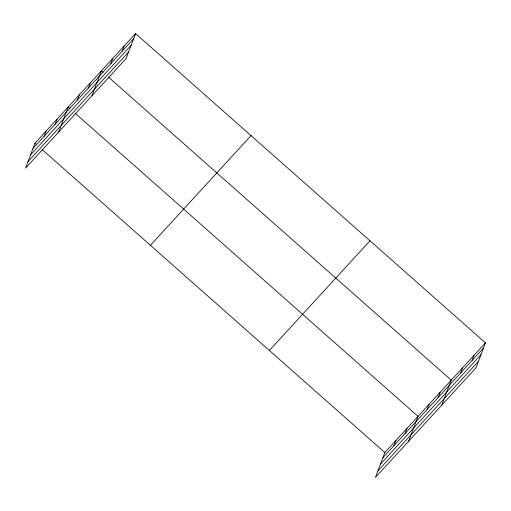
<?xml version="1.0" encoding="UTF-8"?>
<svg xmlns="http://www.w3.org/2000/svg" width="511" height="511" viewBox="0 0 511 511"><rect width="100%" height="100%" fill="white"/><g stroke="black" fill="none" stroke-linecap="round" stroke-linejoin="round"><path stroke-width="0.77" d="M135.575 33.56L34.959 143.233L25.55 168.138L126.166 58.465L135.575 33.56L485.45 342.862L476.041 367.767L375.425 477.44L384.834 452.535L485.45 342.862M44.067 136.354L46.028 131.167M55.137 124.294L57.098 119.108M58.752 131.947L68.161 107.042L69.911 108.588M77.27 100.162L79.231 94.976M88.339 88.096L90.3 82.91M91.954 95.749L101.363 70.85L103.113 72.396M110.81 63.607L112.771 58.42M122.212 51.177L124.173 45.99M393.943 445.662L395.904 440.476M405.012 433.596L406.973 428.41M408.628 441.248L418.036 416.344L75.162 113.225M427.145 409.471L429.106 404.278M438.214 397.405L440.175 392.218M441.83 405.057L451.239 380.152L108.364 77.033M460.686 372.909L462.647 367.722M472.087 360.479L474.048 355.292M32.998 148.42L133.614 38.747M30.545 154.929L131.155 45.249M28.009 161.629L128.625 51.956M150.419 245.306L251.035 135.626M269.38 350.469L369.99 240.79M382.873 457.728L483.489 348.048M380.42 464.231L481.03 354.557M377.885 470.938L478.5 361.258M34.959 143.233L36.709 144.779M41.959 149.416L384.834 452.535"/></g></svg>
